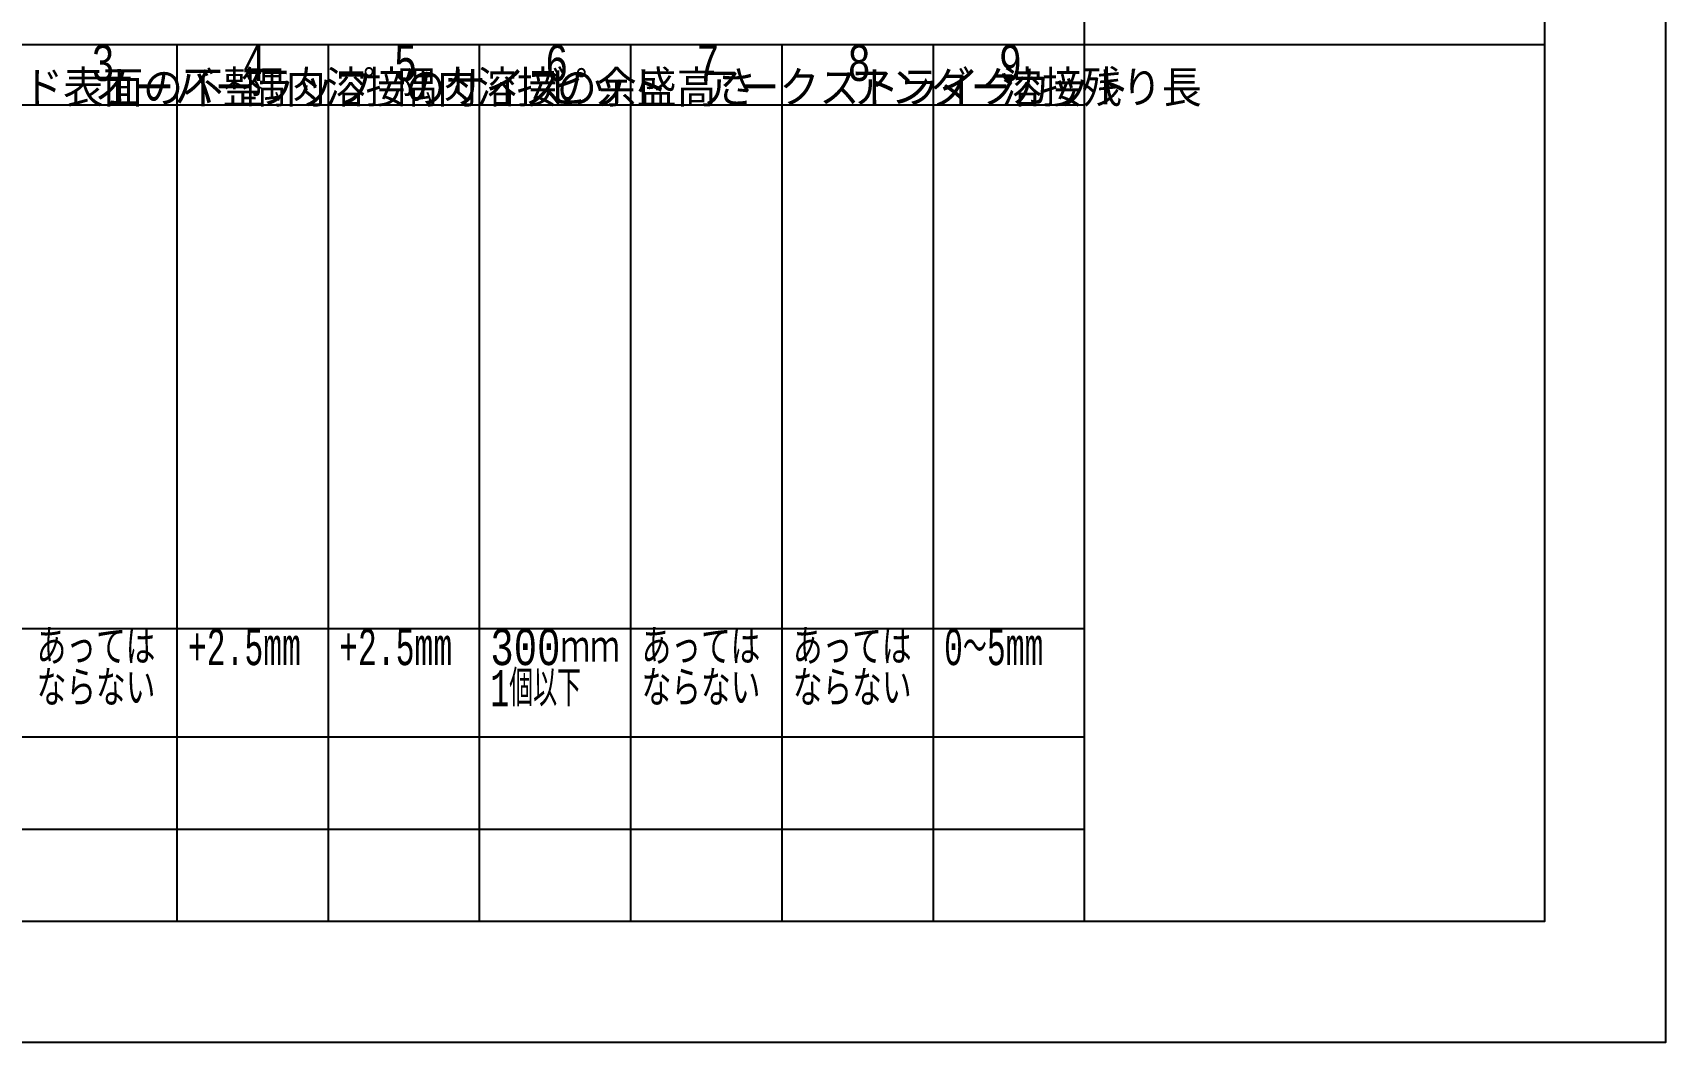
# Model space of a CAD drawing. Header units: millimetres. Extents: x -4568 to 36914, y -114 to 17788.
# Drawn here: x 5648 to 6728, y 0 to 668 of the extents above; entities that cross this region are included whole.
import ezdxf
from ezdxf.enums import TextEntityAlignment as Align

# ---------------------------------------------------------------- set-up
doc = ezdxf.new("R2010")
doc.units = ezdxf.units.MM
doc.header["$LTSCALE"] = 5
doc.layers.get('0').update_dxf_attribs({"color": 255})
doc.layers.add('寸法', color=4, linetype='Continuous')
doc.layers.add('文字', color=7, linetype='Continuous')
doc.styles.add('DLSTANDARD1', font='monotxt.shx', dxfattribs={"width": 0.6, "bigfont": 'extfont'})
doc.styles.add('TATEGAKI', font='txt', dxfattribs={"bigfont": 'bigfont.shx'})

msp = doc.modelspace()

# ---------------------------------------------------------------- linework, layer by layer
at = {"linetype": 'Continuous', "lineweight": -3}
for p, q in [((3444, 660), (6648, 660)), ((3444, 620), (6344, 620)), ((3444, 273.709), (6344, 273.709)), ((3444, 201.936), (6344, 201.936)), ((3444, 140.968), (6344, 140.968))]:
    msp.add_line(p, q, dxfattribs=at)
for points in [[(3364, 2376), (6728, 2376), (6728, 0), (3364, 0)], [(3444, 2296), (6648, 2296), (6648, 80), (3444, 80)]]:
    msp.add_lwpolyline(points, close=True, dxfattribs=at)
at = {"layer": '寸法', "linetype": 'Continuous'}
for p, q in [((6344, 80), (6344, 700)), ((5744, 80), (5744, 660)), ((5844, 80), (5844, 660)), ((5944, 80), (5944, 660)), ((6044, 80), (6044, 660)), ((6144, 80), (6144, 660)), ((6244, 80), (6244, 660))]:
    msp.add_line(p, q, dxfattribs=at)

# ---------------------------------------------------------------- texts
at = {"layer": '文字', "color": 0, "linetype": 'Continuous', "ltscale": 6, "style": 'DLSTANDARD1'}
for s, width, p in [('3', 0.74375, (5687.207, 628.574)), ('4', 0.74375, (5787.207, 628.574)), ('5', 0.74375, (5887.207, 628.574)), ('6', 0.74375, (5987.207, 628.574)), ('7', 0.74375, (6087.207, 628.574)), ('8', 0.74375, (6187.207, 628.574)), ('あっては', 0.74375, (5651.094, 242.284)), ('+2.5mm', 0.6, (5751.094, 242.284)), ('+2.5mm', 0.6, (5851.094, 242.284)), ('300ｍｍ', 0.74375, (5951.094, 242.284)), ('あっては', 0.74375, (6051.094, 242.284)), ('あっては', 0.74375, (6151.094, 242.284)), ('1個以下', 0.6, (5951.094, 215.08)), ('ならない', 0.74375, (5651.094, 215.08)), ('ならない', 0.74375, (6051.094, 215.08)), ('ならない', 0.74375, (6151.094, 215.08))]:
    msp.add_text(s, height=24, dxfattribs=dict(at, width=width)).set_placement(p, align=Align.BOTTOM_LEFT)
at = {"layer": '文字', "color": 1, "linetype": 'Continuous', "ltscale": 6, "style": 'DLSTANDARD1'}
for s, width, p in [('9', 0.74375, (6287.207, 628.574)), ('0～5mm', 0.6, (6251.094, 242.284))]:
    msp.add_text(s, height=24, dxfattribs=dict(at, width=width)).set_placement(p, align=Align.BOTTOM_LEFT)
at = {"layer": '文字', "color": 0, "linetype": 'Continuous', "ltscale": 6, "style": 'TATEGAKI'}
for s, p in [('ビード表面の不整', (5589.476, 611.673)), ('オーバーラップ', (5689.476, 611.673)), ('隅肉溶接のサイズ', (5789.476, 611.673)), ('隅肉溶接の余盛高さ', (5889.476, 611.673)), ('ピット', (5989.476, 611.673)), ('アークストライク', (6089.476, 611.673)), ('アンダーカット', (6189.476, 611.673))]:
    msp.add_text(s, height=24, dxfattribs=at).set_placement(p, align=Align.BOTTOM_LEFT)
at = {"layer": '文字', "color": 1, "linetype": 'Continuous', "ltscale": 6, "style": 'TATEGAKI'}
msp.add_text('溶接残り長', height=24, dxfattribs=at).set_placement((6289.476, 611.673), align=Align.BOTTOM_LEFT)

doc.saveas('drawing.dxf')
